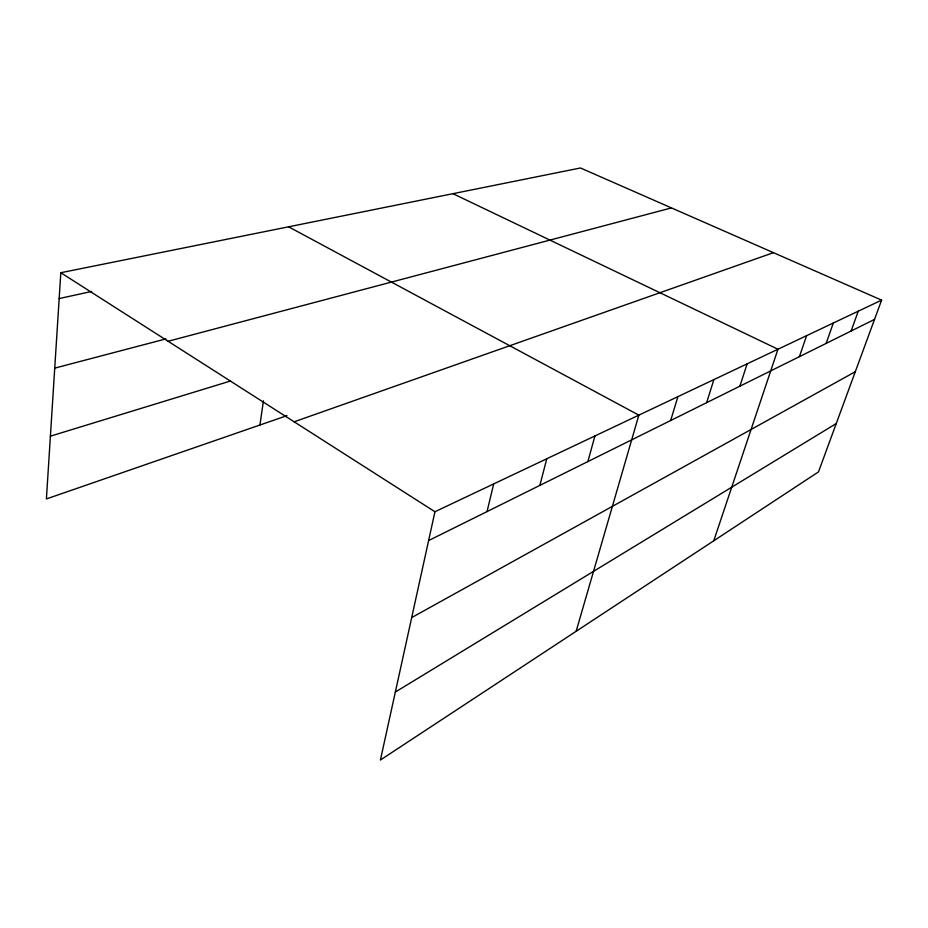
<?xml version="1.0" encoding="UTF-8"?>
<svg xmlns="http://www.w3.org/2000/svg" width="928" height="928" viewBox="0 0 928 928"><rect width="100%" height="100%" fill="white"/><g stroke="black" fill="none" stroke-linecap="round" stroke-linejoin="round"><path stroke-width="1.39" d="M881.6 300.138L434.942 511.746L380.41 760.02L818.484 471.911L881.6 300.138L580.476 167.98L60.819 272.716L46.4 498.939L286.938 415.663M259.933 425.012L263.436 400.826M487.038 511.595L493.696 483.906M539.876 485.39L546.766 458.768M587.876 461.587L594.929 435.951M576.137 631.295L638.847 415.141L288.585 226.803M670.677 420.512L677.916 396.639M706.637 402.671L713.899 379.587M739.883 386.187L747.156 363.834M713.76 540.792L777.977 349.23L452.968 193.685M799.391 356.665L806.629 335.658M826.129 343.406L833.321 323.014M851.115 331.018L858.261 311.193M395.34 692.044L836.267 423.539M411.696 617.584L855.303 371.722M428.608 540.572L874.524 319.406M294.164 421.799L773.442 252.671M50.402 436.172L230.608 380.967M168.119 341.26L671.443 207.907M54.74 368.126L165.903 338.906M59.172 298.561L91.675 291.462M60.819 272.716L434.942 511.746"/></g></svg>
